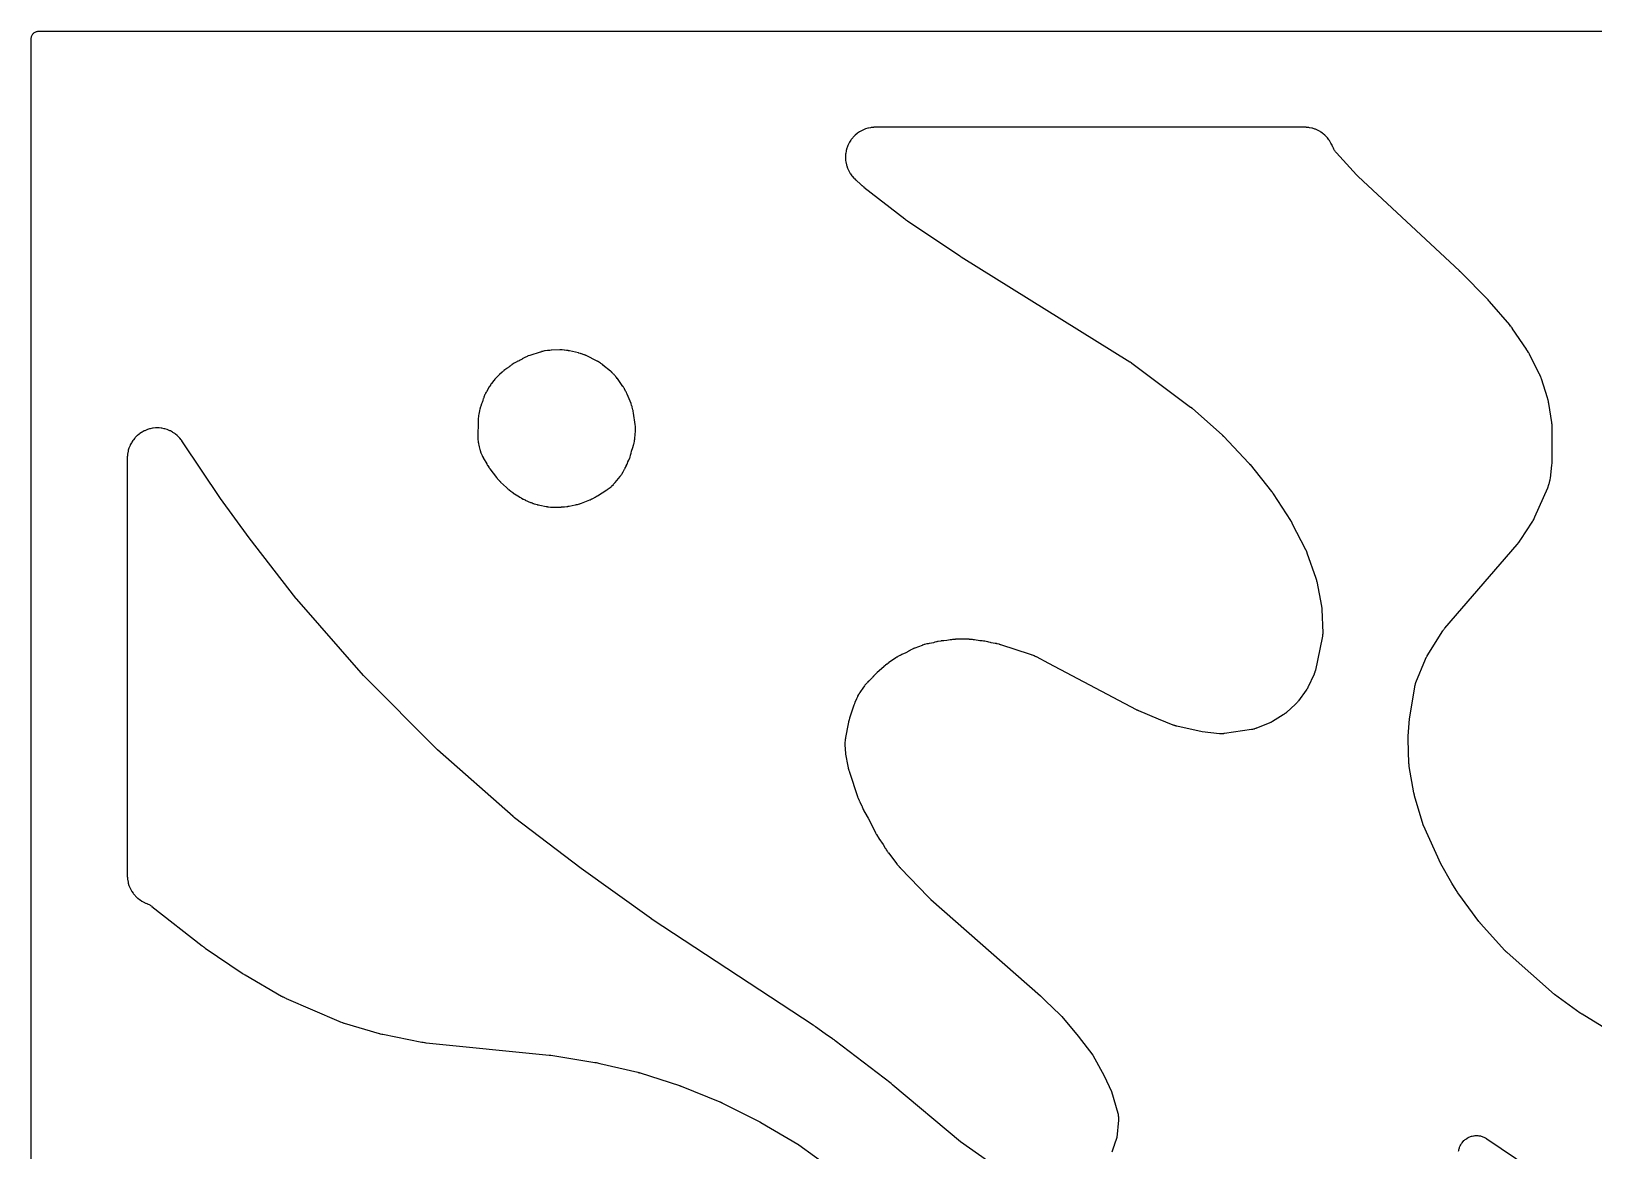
# Model space of a CAD drawing. Header units: millimetres. Extents: x 0 to 300, y 0 to 300.
# Drawn here: x -0.1 to 130.1, y 206.8 to 300.1 of the extents above; entities that cross this region are included whole.
import ezdxf

# ---------------------------------------------------------------- set-up
doc = ezdxf.new("R2010")
doc.units = ezdxf.units.MM
doc.layers.add('CUT', color=7, linetype='CONTINUOUS')

msp = doc.modelspace()

# ---------------------------------------------------------------- linework, layer by layer
at = {"layer": 'CUT'}
for points in [[(-0.0625, 1.4375), (-0.0625, 298.5625), (-0.0625, 299.4478), (-0.0589, 299.5212), (-0.0503, 299.5794), (-0.036, 299.6365), (-0.0162, 299.6918), (0.009, 299.745), (0.0392, 299.7954), (0.0743, 299.8427), (0.1137, 299.8863), (0.1573, 299.9257), (0.2046, 299.9608), (0.255, 299.991), (0.3082, 300.0162), (0.3635, 300.036), (0.4206, 300.0503), (0.4788, 300.0589), (0.5522, 300.0625), (1.4375, 300.0625), (2.5557, 300.0625), (153.037, 300.0625)], [(132.6359, 215.9907), (129.1611, 218.128), (129.1553, 218.1316), (129.1418, 218.14), (129.136, 218.1437), (129.1223, 218.1523), (129.1153, 218.1569), (129.0989, 218.1675), (129.092, 218.1721), (129.0839, 218.1774), (129.0769, 218.1821), (129.0607, 218.193), (129.0538, 218.1977), (129.0503, 218.2002), (129.0422, 218.2058), (129.0233, 218.2192), (129.0152, 218.2249), (126.865, 219.7789), (122.9144, 223.2645), (122.9047, 223.2732), (122.8821, 223.2937), (122.8725, 223.3026), (122.8608, 223.3135), (122.8513, 223.3225), (122.8294, 223.3437), (122.82, 223.3528), (122.8093, 223.3634), (122.8001, 223.3727), (122.7788, 223.3945), (122.7697, 223.4039), (122.7587, 223.4155), (122.7497, 223.425), (122.729, 223.4474), (122.7202, 223.4571), (120.7046, 225.7023), (120.6976, 225.7102), (120.6812, 225.7289), (120.6743, 225.7369), (120.6658, 225.7468), (120.6589, 225.7549), (120.643, 225.7739), (120.6363, 225.7821), (120.6285, 225.7916), (120.6219, 225.7999), (120.6064, 225.8193), (120.5998, 225.8277), (120.5919, 225.8379), (120.5854, 225.8463), (120.5704, 225.8661), (120.564, 225.8746), (118.8935, 228.1322), (118.7965, 228.2894), (118.746, 228.3712), (118.6805, 228.4773), (118.3235, 229.0557), (117.3964, 230.6569), (115.9379, 233.875), (115.9319, 233.8942), (115.9277, 233.908), (115.2097, 236.3343), (115.2062, 236.3465), (115.1981, 236.3753), (115.1947, 236.3876), (115.1907, 236.4027), (115.1875, 236.415), (115.1803, 236.444), (115.1773, 236.4564), (115.1739, 236.4707), (115.1711, 236.4831), (115.1647, 236.5123), (115.162, 236.5248), (115.1589, 236.5401), (115.1564, 236.5526), (115.1508, 236.5819), (115.1485, 236.5945), (114.7622, 238.7911), (114.7611, 238.7985), (114.7595, 238.8102), (114.756, 238.8377), (114.7545, 238.8495), (114.7529, 238.8639), (114.7516, 238.8757), (114.7487, 238.9033), (114.7476, 238.9151), (114.7464, 238.9287), (114.7454, 238.9406), (114.7433, 238.9682), (114.7425, 238.98), (114.7416, 238.9945), (114.7409, 239.0064), (114.7395, 239.034), (114.739, 239.0459), (114.6664, 241.0373), (114.666, 241.0496), (114.6654, 241.0783), (114.6652, 241.0906), (114.665, 241.1056), (114.665, 241.1179), (114.6651, 241.1466), (114.6653, 241.1589), (114.6655, 241.1731), (114.6658, 241.1854), (114.6667, 241.2141), (114.6672, 241.2264), (114.6679, 241.2414), (114.6686, 241.2537), (114.6703, 241.2823), (114.6711, 241.2946), (114.7773, 242.7489), (115.2144, 245.398), (115.2165, 245.4105), (115.2196, 245.4274), (115.23, 245.4772), (115.2497, 245.5597), (115.2591, 245.596), (115.2701, 245.6318), (115.2967, 245.7124), (115.3141, 245.7602), (115.3203, 245.7762), (115.3251, 245.788), (116.1205, 247.7248), (116.1242, 247.7335), (116.1299, 247.7471), (116.1397, 247.7695), (116.1533, 247.7992), (116.1657, 247.8255), (116.176, 247.8461), (116.1819, 247.8579), (116.1841, 247.8623), (116.1976, 247.8874), (116.2283, 247.9429), (116.2475, 247.9758), (116.2542, 247.9868), (116.2592, 247.9949), (117.5602, 250.0755), (117.5639, 250.0814), (117.5727, 250.0952), (117.5743, 250.0977), (117.5918, 250.1241), (117.6279, 250.1763), (117.6406, 250.194), (117.6589, 250.218), (117.709, 250.2807), (117.731, 250.3072), (123.7569, 257.2919), (123.77, 257.3077), (123.8538, 257.4118), (123.8664, 257.428), (123.967, 257.5622), (123.979, 257.5788), (124.0555, 257.6885), (124.067, 257.7055), (125.0003, 259.1465), (125.0067, 259.1567), (125.048, 259.2234), (125.0543, 259.2337), (125.0783, 259.2743), (125.0902, 259.2953), (125.1646, 259.4334), (125.1756, 259.4549), (125.1963, 259.4972), (125.2015, 259.5081), (125.2344, 259.5793), (125.2394, 259.5903), (126.2983, 262.0013), (126.304, 262.0147), (126.3401, 262.1027), (126.3455, 262.1163), (126.3659, 262.1696), (126.3756, 262.1972), (126.4339, 262.3754), (126.4494, 262.4318), (126.4901, 262.6148), (126.4957, 262.6435), (126.5054, 262.6998), (126.5077, 262.7142), (126.5215, 262.8083), (126.5235, 262.8228), (126.6542, 263.8961), (126.6562, 263.9144), (126.667, 264.0335), (126.6684, 264.0518), (126.6774, 264.2016), (126.6782, 264.22), (126.6817, 264.3395), (126.6819, 264.3579), (126.6782, 266.9608), (126.6781, 266.9716), (126.6766, 267.0473), (126.6763, 267.0586), (126.6744, 267.1082), (126.673, 267.1321), (126.6614, 267.2807), (126.6591, 267.3036), (126.6545, 267.3433), (126.6531, 267.354), (126.6431, 267.4282), (126.6413, 267.4402), (126.3932, 269.0302), (126.3914, 269.041), (126.3783, 269.116), (126.3762, 269.1272), (126.3666, 269.1763), (126.3616, 269.1999), (126.327, 269.346), (126.3213, 269.3684), (126.3105, 269.4072), (126.3075, 269.4177), (126.286, 269.4899), (126.2824, 269.5016), (125.7785, 271.0777), (125.7751, 271.0881), (125.7505, 271.1605), (125.7467, 271.1712), (125.7297, 271.2184), (125.721, 271.2409), (125.6642, 271.3803), (125.655, 271.4017), (125.6384, 271.4384), (125.6338, 271.4483), (125.6013, 271.5166), (125.5959, 271.5276), (124.7961, 273.1242), (124.7867, 273.1423), (124.7231, 273.259), (124.713, 273.2768), (124.6283, 273.4205), (124.6176, 273.438), (124.5463, 273.5501), (124.535, 273.5672), (123.3717, 275.2644), (123.3626, 275.2773), (123.3025, 275.3602), (123.2931, 275.3729), (123.215, 275.4749), (123.2052, 275.4873), (123.1408, 275.567), (123.1308, 275.5791), (121.463, 277.5355), (121.4562, 277.5434), (121.4084, 277.5976), (121.4009, 277.6059), (121.34, 277.6723), (121.3326, 277.6803), (121.2835, 277.7319), (121.2754, 277.7403), (119.0678, 279.9742), (119.0637, 279.9784), (119.0351, 280.0067), (119.0307, 280.011), (118.9947, 280.046), (118.9903, 280.0502), (118.9616, 280.0776), (118.9569, 280.082), (110.5053, 287.9607), (110.4987, 287.9669), (110.4835, 287.9814), (110.477, 287.9876), (110.4691, 287.9953), (110.4626, 288.0016), (110.4477, 288.0164), (110.4413, 288.0227), (110.434, 288.0301), (110.4277, 288.0366), (110.4131, 288.0517), (110.4068, 288.0581), (110.3992, 288.0661), (110.3931, 288.0727), (110.3787, 288.0881), (110.3726, 288.0947), (108.7, 289.9251), (108.6734, 289.9556), (108.6259, 290.0125), (108.5769, 290.0769), (108.5462, 290.1212), (108.5032, 290.1898), (108.4766, 290.2367), (108.4399, 290.3088), (108.4093, 290.3763), (108.3934, 290.4136), (108.3683, 290.4763), (108.3625, 290.4904), (108.3391, 290.5449), (108.3264, 290.5725), (108.2406, 290.7472), (108.2111, 290.8004), (108.1094, 290.9633), (108.0747, 291.0131), (107.9571, 291.165), (107.9175, 291.2111), (107.7851, 291.3502), (107.7411, 291.3921), (107.5953, 291.5171), (107.5473, 291.5543), (107.3896, 291.664), (107.338, 291.6961), (107.1701, 291.7893), (107.1156, 291.816), (106.9391, 291.8917), (106.8821, 291.9128), (106.6988, 291.9703), (106.64, 291.9855), (106.4519, 292.0241), (106.3918, 292.0333), (106.1981, 292.053), (106.1678, 292.0553), (106.1086, 292.0583), (106.0934, 292.0589), (105.9947, 292.0614), (105.9795, 292.0616), (70.3457, 292.0616), (70.3306, 292.0614), (70.2331, 292.059), (70.2181, 292.0584), (70.1595, 292.0555), (70.1296, 292.0532), (69.9381, 292.034), (69.8788, 292.025), (69.6928, 291.9873), (69.6346, 291.9724), (69.4533, 291.9163), (69.3969, 291.8957), (69.2222, 291.8217), (69.1681, 291.7955), (69.0016, 291.7045), (68.9504, 291.6731), (68.7939, 291.5658), (68.7461, 291.5294), (68.601, 291.4071), (68.5571, 291.3661), (68.425, 291.2299), (68.3854, 291.1847), (68.2676, 291.036), (68.2327, 290.9871), (68.1304, 290.8273), (68.1005, 290.7752), (68.0146, 290.6059), (67.9902, 290.5511), (67.9216, 290.3742), (67.9028, 290.3172), (67.8522, 290.1342), (67.8392, 290.0756), (67.8072, 289.8886), (67.8, 289.8289), (67.7869, 289.6396), (67.7857, 289.5796), (67.7916, 289.3899), (67.7964, 289.3301), (67.8212, 289.1419), (67.832, 289.0828), (67.8755, 288.8981), (67.8921, 288.8404), (67.9538, 288.6609), (67.9762, 288.6052), (68.0555, 288.4328), (68.0833, 288.3796), (68.1794, 288.216), (68.2124, 288.1658), (68.3244, 288.0126), (68.3623, 287.966), (68.4908, 287.8228), (68.5114, 287.8009), (68.5527, 287.7593), (68.5634, 287.7488), (68.6339, 287.6813), (68.6448, 287.671), (69.0922, 287.2633), (69.1003, 287.256), (69.1575, 287.2057), (69.1664, 287.198), (69.2389, 287.1368), (69.2478, 287.1294), (69.306, 287.0821), (69.3157, 287.0745), (72.7235, 284.4205), (72.7315, 284.4145), (72.787, 284.3727), (72.7957, 284.3663), (72.8659, 284.3154), (72.8744, 284.3093), (72.9306, 284.2701), (72.9399, 284.2638), (77.3043, 281.3361), (77.3084, 281.3334), (77.3367, 281.3147), (77.3411, 281.3119), (77.3766, 281.2889), (77.3809, 281.2862), (77.4091, 281.2683), (77.4137, 281.2654), (91.482, 272.5172), (91.4901, 272.5121), (91.509, 272.5001), (91.5171, 272.4949), (91.5269, 272.4885), (91.5349, 272.4832), (91.5535, 272.4708), (91.5615, 272.4654), (91.5706, 272.4592), (91.5785, 272.4537), (91.5969, 272.4409), (91.6047, 272.4354), (91.6143, 272.4286), (91.622, 272.4229), (91.6401, 272.4097), (91.6478, 272.404), (96.5475, 268.7437), (96.5553, 268.7378), (96.5735, 268.7239), (96.5813, 268.7179), (96.5907, 268.7105), (96.5984, 268.7044), (96.6163, 268.6901), (96.624, 268.6839), (96.6327, 268.6767), (96.6403, 268.6705), (96.6579, 268.6558), (96.6654, 268.6494), (96.6745, 268.6417), (96.6819, 268.6352), (96.6992, 268.6202), (96.7066, 268.6137), (99.1621, 266.4209), (99.1693, 266.4144), (99.1861, 266.399), (99.1933, 266.3924), (99.202, 266.3843), (99.2091, 266.3776), (99.2256, 266.3619), (99.2326, 266.3551), (99.2407, 266.3473), (99.2476, 266.3404), (99.2638, 266.3243), (99.2707, 266.3174), (99.279, 266.3089), (99.2858, 266.3019), (99.3016, 266.2855), (99.3083, 266.2784), (101.3779, 264.0795), (101.3828, 264.0743), (101.3942, 264.062), (101.399, 264.0567), (101.4106, 264.044), (101.4165, 264.0374), (101.4302, 264.0221), (101.4361, 264.0155), (101.4428, 264.0078), (101.4486, 264.0011), (101.4621, 263.9855), (101.4678, 263.9787), (101.4707, 263.9752), (101.4774, 263.9672), (101.4929, 263.9484), (101.4995, 263.9403), (103.2942, 261.7056), (103.3015, 261.6964), (103.3184, 261.6747), (103.3256, 261.6654), (103.3342, 261.6542), (103.3412, 261.6449), (103.3573, 261.623), (103.3642, 261.6136), (103.3721, 261.6027), (103.3789, 261.5932), (103.3945, 261.5708), (103.4012, 261.5612), (103.4092, 261.5494), (103.4157, 261.5397), (103.4308, 261.517), (103.4372, 261.5072), (104.8744, 259.2779), (104.8805, 259.2684), (104.8945, 259.2461), (104.9004, 259.2365), (104.9076, 259.2248), (104.9134, 259.2151), (104.9268, 259.1924), (104.9325, 259.1827), (104.939, 259.1715), (104.9446, 259.1616), (104.9574, 259.1387), (104.9628, 259.1288), (104.9694, 259.1167), (104.9747, 259.1067), (104.987, 259.0834), (104.9922, 259.0734), (106.1176, 256.8707), (106.1244, 256.8572), (106.1399, 256.8255), (106.1464, 256.8119), (106.1543, 256.7952), (106.1606, 256.7815), (106.175, 256.7493), (106.1811, 256.7354), (106.1879, 256.7195), (106.1938, 256.7056), (106.2071, 256.6729), (106.2127, 256.6589), (106.2194, 256.6417), (106.2248, 256.6276), (106.237, 256.5945), (106.2422, 256.5803), (106.981, 254.4783), (106.9832, 254.4718), (106.9884, 254.4567), (106.9894, 254.4539), (106.9988, 254.4243), (107.0168, 254.3647), (107.0226, 254.3442), (107.0298, 254.3154), (107.0474, 254.2388), (107.0543, 254.2058), (107.4471, 252.1412), (107.4483, 252.1344), (107.4513, 252.1184), (107.4518, 252.1155), (107.4567, 252.0848), (107.4656, 252.0229), (107.4683, 252.0016), (107.4711, 251.9719), (107.477, 251.8931), (107.4789, 251.8592), (107.5503, 249.9328), (107.5507, 249.9189), (107.5511, 249.9003), (107.5506, 249.8451), (107.5469, 249.7536), (107.5444, 249.7132), (107.54, 249.6728), (107.528, 249.5818), (107.5191, 249.5275), (107.5155, 249.5093), (107.5128, 249.4958), (106.949, 246.8226), (106.9462, 246.81), (106.9423, 246.7929), (106.9295, 246.7428), (106.9056, 246.6598), (106.8943, 246.6234), (106.8814, 246.5874), (106.8505, 246.5068), (106.8306, 246.459), (106.8234, 246.4431), (106.818, 246.4314), (106.3501, 245.4324), (106.3454, 245.4226), (106.3381, 245.4075), (106.3257, 245.3827), (106.3084, 245.3497), (106.2926, 245.3207), (106.2797, 245.2979), (106.2721, 245.285), (106.2693, 245.2802), (106.2523, 245.2526), (106.2133, 245.1918), (106.189, 245.1559), (106.1806, 245.144), (106.1742, 245.1352), (105.5289, 244.2511), (105.5222, 244.242), (105.5132, 244.2299), (105.4854, 244.1947), (105.4377, 244.1372), (105.4161, 244.1122), (105.3936, 244.0879), (105.3416, 244.0341), (105.3097, 244.0026), (105.2987, 243.9923), (105.2905, 243.9847), (104.5332, 243.2919), (104.5255, 243.2849), (104.5134, 243.2741), (104.4932, 243.2565), (104.4657, 243.2334), (104.4409, 243.2133), (104.421, 243.1977), (104.4095, 243.1888), (104.4052, 243.1856), (104.3799, 243.1671), (104.3229, 243.127), (104.2882, 243.1037), (104.2763, 243.0962), (104.2674, 243.0906), (103.3638, 242.5301), (103.3554, 242.5249), (103.3423, 242.5169), (103.3204, 242.5041), (103.2908, 242.4873), (103.2642, 242.4729), (103.243, 242.4617), (103.2308, 242.4555), (103.2263, 242.4532), (103.1995, 242.4402), (103.1396, 242.4124), (103.1033, 242.3966), (103.091, 242.3915), (103.0818, 242.3878), (102.0281, 241.9678), (102.0159, 241.9631), (101.9995, 241.9568), (101.9502, 241.9396), (101.8673, 241.9133), (101.8304, 241.9025), (101.7931, 241.8933), (101.7082, 241.8744), (101.6569, 241.8645), (101.6396, 241.8616), (101.6267, 241.8596), (99.362, 241.5236), (99.3525, 241.5222), (99.3377, 241.5202), (99.3132, 241.5172), (99.2802, 241.5136), (99.2509, 241.5108), (99.2468, 241.5105), (99.1951, 241.5081), (99.1247, 241.5067), (99.0578, 241.5079), (99.0105, 241.5106), (98.9714, 241.5136), (98.9587, 241.5148), (98.9491, 241.5158), (97.5013, 241.6753), (95.3931, 242.1405), (95.3839, 242.1426), (95.3695, 242.1459), (95.346, 242.1517), (95.3144, 242.1599), (95.2866, 242.1676), (95.2645, 242.1741), (95.252, 242.1779), (95.2473, 242.1794), (95.2203, 242.1883), (95.1606, 242.2089), (95.125, 242.2221), (95.1131, 242.2268), (95.1043, 242.2303), (93.8785, 242.7279), (92.2322, 243.4102), (92.2225, 243.4143), (92.2, 243.4239), (92.1904, 243.4281), (92.1787, 243.4333), (92.1691, 243.4376), (92.1468, 243.4477), (92.1373, 243.4521), (92.1263, 243.4573), (92.1169, 243.4618), (92.0948, 243.4725), (92.0854, 243.4771), (92.074, 243.4828), (92.0646, 243.4876), (92.0428, 243.4988), (92.0335, 243.5036), (84.7191, 247.3692), (83.6906, 247.9147), (83.679, 247.9207), (83.6034, 247.9587), (83.5917, 247.9644), (83.5458, 247.9863), (83.5221, 247.9969), (83.3664, 248.0629), (83.3422, 248.0726), (83.2946, 248.0903), (83.2823, 248.0948), (83.2025, 248.1226), (83.1901, 248.1268), (80.7213, 248.9288), (80.7112, 248.932), (80.6404, 248.9536), (80.6298, 248.9568), (80.5832, 248.9701), (80.5606, 248.9761), (80.419, 249.0106), (80.3971, 249.0155), (80.3589, 249.0233), (80.3485, 249.0253), (80.2766, 249.0387), (80.2649, 249.0408), (79.9362, 249.0952), (79.8654, 249.1164), (79.8489, 249.1211), (79.7412, 249.1499), (79.7246, 249.1541), (79.6595, 249.1696), (79.6259, 249.1765), (79.4065, 249.2156), (79.3725, 249.2206), (79.3061, 249.2285), (79.289, 249.2303), (79.178, 249.2404), (79.1609, 249.2417), (78.9881, 249.2523), (78.534, 249.3276), (78.5332, 249.3277), (78.4515, 249.3412), (78.4393, 249.3431), (78.3606, 249.3545), (78.3484, 249.3561), (78.3009, 249.362), (78.2766, 249.3645), (78.118, 249.3776), (78.0935, 249.3792), (78.0457, 249.3811), (78.0335, 249.3815), (77.9539, 249.3832), (77.9416, 249.3834), (77.1194, 249.384), (77.107, 249.3839), (77.0263, 249.3823), (77.0139, 249.3819), (76.9654, 249.38), (76.9407, 249.3785), (76.7799, 249.3653), (76.7552, 249.3627), (76.7071, 249.3567), (76.6948, 249.3551), (76.6149, 249.3435), (76.6027, 249.3416), (76.5257, 249.3288), (76.5193, 249.3279), (76.5025, 249.3254), (76.221, 249.2785), (75.9902, 249.2663), (75.9721, 249.2651), (75.8542, 249.2552), (75.8361, 249.2534), (75.7656, 249.2454), (75.7296, 249.2401), (75.4968, 249.1991), (75.4612, 249.1917), (75.3922, 249.1752), (75.3745, 249.1707), (75.2604, 249.1397), (75.2429, 249.1347), (75.1063, 249.093), (74.7729, 249.0376), (74.7583, 249.0349), (74.6635, 249.0168), (74.649, 249.0138), (74.5924, 249.0014), (74.5635, 248.9944), (74.3773, 248.9441), (74.3489, 248.9357), (74.2937, 248.9178), (74.2797, 248.913), (74.1887, 248.881), (74.1747, 248.8759), (73.5506, 248.639), (73.5385, 248.6342), (73.4601, 248.6025), (73.4481, 248.5975), (73.4014, 248.5774), (73.3777, 248.5666), (73.2255, 248.4932), (73.2023, 248.4813), (73.1575, 248.4573), (73.1461, 248.451), (73.0725, 248.4094), (73.0613, 248.4029), (72.805, 248.2505), (72.4837, 248.1083), (72.4712, 248.1026), (72.3903, 248.0646), (72.3779, 248.0586), (72.3298, 248.0346), (72.3054, 248.0218), (72.1493, 247.9348), (72.1256, 247.9208), (72.0799, 247.8926), (72.0683, 247.8852), (71.9933, 247.8364), (71.9819, 247.8288), (71.3693, 247.4096), (71.3594, 247.4027), (71.2956, 247.3571), (71.2859, 247.35), (71.248, 247.3218), (71.229, 247.307), (71.1206, 247.2193), (71.1058, 247.208), (71.0629, 247.1734), (71.052, 247.1645), (70.9819, 247.1054), (70.9713, 247.0961), (70.4218, 246.61), (70.4121, 246.6012), (70.3495, 246.5433), (70.34, 246.5342), (70.3031, 246.4986), (70.2846, 246.48), (70.1673, 246.3563), (70.1496, 246.3368), (70.116, 246.2981), (70.1075, 246.2881), (70.053, 246.2225), (70.0448, 246.2123), (70.0187, 246.1796), (69.7229, 245.8977), (69.7116, 245.8867), (69.639, 245.8138), (69.628, 245.8025), (69.5856, 245.7576), (69.5645, 245.734), (69.4315, 245.5774), (69.4116, 245.5528), (69.3742, 245.5037), (69.3648, 245.491), (69.3046, 245.4076), (69.2955, 245.3946), (68.9846, 244.9388), (68.9773, 244.9278), (68.9305, 244.8559), (68.9234, 244.8448), (68.8963, 244.801), (68.8829, 244.7782), (68.8002, 244.6307), (68.7765, 244.5836), (68.7071, 244.4293), (68.6968, 244.405), (68.6777, 244.3571), (68.673, 244.3448), (68.6549, 244.2963), (68.573, 244.1202), (68.5591, 244.0878), (68.5337, 244.0237), (68.5275, 244.0072), (68.4885, 243.8993), (68.4827, 243.8826), (68.133, 242.8185), (68.1272, 242.7999), (68.0916, 242.6784), (68.0864, 242.6596), (68.0673, 242.5857), (68.0422, 242.4914), (68.0368, 242.4699), (68.0283, 242.4325), (68.0261, 242.4223), (68.0113, 242.3517), (68.009, 242.3403), (67.7947, 241.2085), (67.7918, 241.1921), (67.7748, 241.0859), (67.7723, 241.0696), (67.7639, 241.0055), (67.7604, 240.9726), (67.7439, 240.7582), (67.7423, 240.7251), (67.7409, 240.6605), (67.7408, 240.6439), (67.7415, 240.5363), (67.7418, 240.5198), (67.75, 240.2777), (67.7504, 240.2673), (67.7541, 240.1947), (67.7548, 240.1839), (67.7581, 240.1363), (67.7601, 240.1134), (67.7754, 239.9709), (67.7782, 239.949), (67.7837, 239.911), (67.7853, 239.9007), (67.7969, 239.8297), (67.7989, 239.8182), (67.9819, 238.8188), (67.9861, 238.798), (68.0155, 238.6643), (68.0203, 238.6438), (68.0631, 238.4773), (68.0687, 238.457), (68.1074, 238.3256), (68.1138, 238.3054), (68.7914, 236.2726), (68.7948, 236.2626), (68.8193, 236.1933), (68.823, 236.183), (68.8399, 236.1378), (68.8484, 236.1163), (68.8564, 236.0972), (68.8576, 236.0941), (68.9136, 235.9603), (68.9226, 235.9398), (68.939, 235.9045), (68.9435, 235.895), (68.9752, 235.8295), (68.9805, 235.8189), (69.1372, 235.5108), (69.1627, 235.4405), (69.1673, 235.4282), (69.1981, 235.3488), (69.2029, 235.3367), (69.2225, 235.2893), (69.233, 235.2653), (69.3047, 235.111), (69.3163, 235.0874), (69.3399, 235.042), (69.346, 235.0304), (69.3869, 234.9557), (69.3933, 234.9443), (69.6717, 234.4607), (70.2764, 233.2726), (70.2865, 233.2536), (70.3545, 233.1311), (70.3652, 233.1125), (70.4559, 232.9621), (70.4673, 232.944), (70.4692, 232.9409), (70.4808, 232.9225), (70.5582, 232.8042), (70.5705, 232.7862), (70.9201, 232.2922), (71.0991, 231.9811), (71.109, 231.9646), (71.1749, 231.8582), (71.1853, 231.8419), (71.2722, 231.7112), (71.2832, 231.6953), (71.3557, 231.5933), (71.3672, 231.5778), (72.0635, 230.6632), (72.0741, 230.6497), (72.144, 230.5632), (72.1549, 230.55), (72.2457, 230.444), (72.257, 230.4311), (72.3317, 230.3487), (72.3434, 230.3362), (73.1675, 229.4776), (74.6379, 227.9444), (74.6477, 227.9344), (74.7045, 227.8779), (74.726, 227.8565), (74.7351, 227.8476), (74.81, 227.7759), (74.8192, 227.7672), (74.8801, 227.7113), (74.8896, 227.7029), (84.035, 219.6623), (84.4006, 219.3079), (84.602, 219.1126), (84.9119, 218.8123), (85.8219, 217.9301), (87.1866, 216.3047), (88.3842, 214.7096), (89.3444, 212.9908), (89.9531, 211.698), (90.4736, 209.8947), (90.4795, 209.8722), (90.4973, 209.7972), (90.5128, 209.7145), (90.5206, 209.659), (90.5284, 209.5753), (90.5309, 209.5193), (90.5308, 209.4352), (90.5271, 209.3582), (90.5241, 209.3162), (90.3866, 207.8691), (90.1657, 207.2146), (90.1606, 207.1994), (90.1074, 207.042), (89.9663, 206.6238)], [(79.632, 205.9107), (77.3724, 207.5015), (71.7358, 212.2334), (71.7334, 212.2354), (71.7226, 212.2444), (71.7177, 212.2485), (71.6835, 212.2766), (71.6782, 212.2809), (71.6352, 212.3155), (71.6299, 212.3197), (71.5956, 212.3466), (71.5899, 212.351), (66.9272, 215.9213), (66.9195, 215.9271), (66.8655, 215.9671), (66.8571, 215.9731), (66.7889, 216.0218), (66.7806, 216.0277), (66.7261, 216.0652), (66.7171, 216.0713), (66.0936, 216.4843), (65.2972, 217.0833), (65.2899, 217.0887), (65.2392, 217.1257), (65.2313, 217.1314), (65.1672, 217.1765), (65.1594, 217.1819), (65.1083, 217.2167), (65.0998, 217.2224), (51.6885, 226.0267), (51.6763, 226.0348), (51.6657, 226.0419), (51.6585, 226.0467), (51.6419, 226.0581), (51.6343, 226.0634), (51.6288, 226.0672), (51.6251, 226.0698), (51.6156, 226.0765), (51.6116, 226.0794), (45.7587, 230.2773), (40.2127, 234.5108), (40.2075, 234.5147), (40.1955, 234.5241), (40.1903, 234.5281), (40.1781, 234.5377), (40.1718, 234.5427), (40.1572, 234.5544), (40.151, 234.5594), (40.1438, 234.5653), (40.1376, 234.5704), (40.1232, 234.5824), (40.117, 234.5876), (40.1139, 234.5902), (40.1067, 234.5963), (40.0899, 234.6109), (40.0827, 234.6171), (33.7893, 240.174), (33.7849, 240.1779), (33.7747, 240.187), (33.7703, 240.191), (33.7599, 240.2004), (33.7546, 240.2053), (33.7422, 240.2167), (33.7369, 240.2216), (33.7308, 240.2273), (33.7255, 240.2323), (33.7133, 240.244), (33.708, 240.249), (33.7054, 240.2515), (33.6993, 240.2575), (33.685, 240.2716), (33.6789, 240.2776), (27.7267, 246.2569), (27.7226, 246.261), (27.713, 246.2708), (27.7089, 246.275), (27.6992, 246.285), (27.6942, 246.2902), (27.6826, 246.3023), (27.6777, 246.3075), (27.672, 246.3136), (27.6671, 246.3189), (27.6557, 246.3312), (27.6508, 246.3365), (27.6483, 246.3392), (27.6426, 246.3455), (27.6294, 246.3604), (27.6237, 246.3668), (22.0665, 252.7138), (22.0629, 252.7178), (22.0545, 252.7276), (22.0509, 252.7317), (22.0424, 252.7418), (22.038, 252.7469), (22.0278, 252.759), (22.0235, 252.7642), (22.0185, 252.7703), (22.0141, 252.7755), (22.0041, 252.7878), (22.0004, 252.7924), (21.9924, 252.8024), (21.9811, 252.8168), (21.9761, 252.8231), (18.0976, 257.8326), (15.7048, 261.1224), (12.5504, 265.8394), (12.5421, 265.8515), (12.487, 265.9297), (12.4784, 265.9416), (12.4441, 265.9878), (12.426, 266.011), (12.3062, 266.1568), (12.2667, 266.2004), (12.135, 266.332), (12.0914, 266.3715), (11.9475, 266.4896), (11.9002, 266.5246), (11.7454, 266.628), (11.6949, 266.6582), (11.5307, 266.7459), (11.4775, 266.7711), (11.3055, 266.8423), (11.2501, 266.8621), (11.072, 266.9161), (11.0148, 266.9304), (10.8323, 266.9666), (10.7741, 266.9752), (10.5888, 266.9934), (10.53, 266.9963), (10.3439, 266.9963), (10.2851, 266.9934), (10.0999, 266.9751), (10.0416, 266.9664), (9.8591, 266.9301), (9.802, 266.9158), (9.6239, 266.8617), (9.5685, 266.8419), (9.3965, 266.7706), (9.3433, 266.7454), (9.1792, 266.6577), (9.1287, 266.6274), (8.9739, 266.524), (8.9267, 266.4889), (8.7828, 266.3708), (8.7392, 266.3313), (8.6076, 266.1996), (8.568, 266.156), (8.45, 266.0121), (8.4149, 265.9648), (8.3115, 265.8101), (8.2813, 265.7596), (8.1935, 265.5954), (8.1684, 265.5422), (8.0971, 265.3702), (8.0773, 265.3148), (8.0233, 265.1367), (8.009, 265.0796), (7.9727, 264.897), (7.9641, 264.8388), (7.9456, 264.651), (7.9434, 264.6217), (7.9406, 264.5642), (7.94, 264.5495), (7.9377, 264.4539), (7.9375, 264.4391), (7.9375, 264.4385), (7.9375, 264.314), (7.9375, 232.6481), (7.9375, 229.8238), (7.9375, 229.8237), (7.9375, 229.7613), (7.9377, 229.7463), (7.9401, 229.6491), (7.9407, 229.6341), (7.9436, 229.5758), (7.9458, 229.546), (7.9649, 229.3552), (7.9738, 229.296), (8.0113, 229.1107), (8.0261, 229.0527), (8.0818, 228.872), (8.1023, 228.8158), (8.1758, 228.6415), (8.2017, 228.5876), (8.2922, 228.4215), (8.3234, 228.3705), (8.4299, 228.2142), (8.466, 228.1665), (8.5876, 228.0217), (8.6283, 227.9778), (8.7637, 227.8458), (8.8086, 227.8062), (8.9564, 227.6883), (9.005, 227.6534), (9.1639, 227.5508), (9.2157, 227.5209), (9.3863, 227.4335), (9.4133, 227.4205), (9.4665, 227.3965), (9.4802, 227.3905), (9.5699, 227.3527), (9.5837, 227.3471), (9.5879, 227.3454), (9.6249, 227.33), (9.6921, 227.3001), (9.7638, 227.2643), (9.8105, 227.2384), (9.8787, 227.1963), (9.935, 227.1581), (9.9763, 227.1283), (9.9811, 227.1246), (9.9899, 227.1178), (14.1879, 223.8223), (14.1957, 223.8163), (14.2503, 223.7748), (14.2588, 223.7685), (14.3277, 223.7181), (14.3361, 223.7121), (14.3913, 223.6731), (14.4004, 223.6669), (14.4055, 223.6634), (14.4127, 223.6583), (14.423, 223.6512), (17.5153, 221.5549), (17.5237, 221.5494), (17.5822, 221.5111), (17.5913, 221.5053), (17.6651, 221.4589), (17.6694, 221.4562), (17.6725, 221.4543), (17.6816, 221.4487), (17.7406, 221.413), (17.7504, 221.4073), (20.7919, 219.6479), (20.8069, 219.6395), (20.9052, 219.5863), (20.9205, 219.5783), (21.0458, 219.5152), (21.0612, 219.5076), (21.1625, 219.4602), (21.1782, 219.4531), (21.1783, 219.453), (25.5579, 217.551), (25.5753, 217.5438), (25.6892, 217.4985), (25.7069, 217.4918), (25.8515, 217.4395), (25.8694, 217.4334), (25.9859, 217.3954), (26.004, 217.3898), (28.9309, 216.5357), (28.9434, 216.5322), (29.0247, 216.5103), (29.0373, 216.5071), (29.14, 216.4819), (29.1526, 216.4789), (29.2348, 216.4606), (29.2475, 216.4579), (32.4761, 215.8117), (32.4765, 215.8117), (32.4909, 215.809), (32.5848, 215.7925), (32.5993, 215.7902), (32.7177, 215.7725), (32.7323, 215.7705), (32.8269, 215.7587), (32.8415, 215.757), (43.095, 214.7314), (43.1005, 214.7308), (43.1134, 214.7294), (43.1189, 214.7288), (43.1321, 214.7273), (43.1389, 214.7265), (43.1547, 214.7246), (43.1615, 214.7238), (43.1693, 214.7228), (43.1761, 214.7219), (43.1919, 214.7198), (43.1978, 214.7189), (43.2106, 214.7171), (43.2288, 214.7143), (43.2368, 214.713), (46.8937, 214.1215), (46.8999, 214.1205), (46.9144, 214.118), (46.9206, 214.117), (46.9352, 214.1144), (46.9428, 214.113), (46.9604, 214.1097), (46.968, 214.1083), (46.9767, 214.1066), (46.9843, 214.1051), (46.9856, 214.1049), (46.9865, 214.1047), (46.995, 214.1028), (47.0148, 214.0985), (47.0232, 214.0966), (47.3174, 214.0288), (50.4814, 213.292), (50.4903, 213.2899), (50.5111, 213.2848), (50.52, 213.2826), (50.5307, 213.2799), (50.5395, 213.2776), (50.5601, 213.2721), (50.5689, 213.2698), (50.579, 213.267), (50.5878, 213.2645), (50.6083, 213.2586), (50.617, 213.256), (50.6277, 213.2529), (50.6364, 213.2502), (50.6568, 213.2439), (50.6655, 213.2412), (53.9665, 212.1839), (53.9727, 212.1819), (53.987, 212.1772), (53.9932, 212.1751), (54.0079, 212.1702), (54.0155, 212.1676), (54.0325, 212.1617), (54.0497, 212.1554), (54.0574, 212.1525), (54.0613, 212.151), (54.0703, 212.1475), (54.0914, 212.1393), (54.1004, 212.1357), (57.3069, 210.8385), (57.3155, 210.8349), (57.3356, 210.8266), (57.3442, 210.8229), (57.3545, 210.8185), (57.363, 210.8148), (57.3827, 210.8061), (57.3912, 210.8023), (57.4009, 210.7979), (57.4093, 210.7941), (57.4289, 210.7849), (57.4373, 210.781), (57.4475, 210.7761), (57.4559, 210.772), (57.4753, 210.7625), (57.4836, 210.7584), (60.6065, 209.1841), (60.6117, 209.1815), (60.6238, 209.1753), (60.6289, 209.1726), (60.6413, 209.1662), (60.6476, 209.1629), (60.6623, 209.1551), (60.6686, 209.1517), (60.6759, 209.1478), (60.6822, 209.1443), (60.6968, 209.1363), (60.7031, 209.1328), (60.7063, 209.131), (60.7136, 209.1268), (60.7308, 209.117), (60.7381, 209.1127), (63.8256, 207.3019), (63.8315, 207.2983), (63.8454, 207.29), (63.8514, 207.2864), (63.8616, 207.2802), (63.8631, 207.2792), (63.8831, 207.2651), (63.8916, 207.259), (67.8259, 204.4228)], [(118.8793, 206.716), (118.8875, 206.7712), (118.9037, 206.8534), (118.917, 206.9076), (118.9408, 206.988), (118.9591, 207.0407), (118.9902, 207.1185), (119.0133, 207.1693), (119.0515, 207.2439), (119.0785, 207.291), (119.1252, 207.3641), (119.1609, 207.4144), (119.2166, 207.4851), (119.2559, 207.5302), (119.3183, 207.595), (119.3619, 207.636), (119.4304, 207.6942), (119.478, 207.7306), (119.552, 207.7817), (119.6029, 207.8132), (119.6816, 207.8566), (119.7354, 207.8829), (119.8181, 207.9182), (119.8742, 207.939), (119.96, 207.9659), (120.018, 207.9809), (120.106, 207.9992), (120.1652, 208.0084), (120.2546, 208.0177), (120.3144, 208.021), (120.4043, 208.0213), (120.4641, 208.0186), (120.5536, 208.01), (120.6129, 208.0013), (120.7011, 207.9838), (120.7591, 207.9692), (120.8452, 207.943), (120.9015, 207.9227), (120.9845, 207.8881), (121.0385, 207.8623), (121.1176, 207.8195), (121.188, 207.7768), (121.2259, 207.7525), (124.8162, 205.319)]]:
    msp.add_lwpolyline(points, dxfattribs=at)
msp.add_lwpolyline([(37.5448, 264.6115), (37.5902, 264.527), (37.5974, 264.5141), (37.8888, 264.003), (37.8987, 263.9863), (37.9645, 263.8791), (37.9749, 263.8628), (38.0617, 263.731), (38.0726, 263.715), (38.1452, 263.6123), (38.1566, 263.5966), (38.6976, 262.881), (38.7052, 262.8711), (38.7555, 262.8074), (38.7633, 262.7977), (38.7944, 262.76), (38.8106, 262.7411), (38.9189, 262.6202), (38.9359, 262.602), (38.97, 262.567), (38.9788, 262.5582), (39.0366, 262.5012), (39.0456, 262.4925), (39.5317, 262.0333), (39.5416, 262.0241), (39.5668, 262.0013), (39.6049, 261.9652), (39.6057, 261.9644), (39.607, 261.9632), (39.6173, 261.9536), (39.6852, 261.8921), (39.6958, 261.8828), (39.7375, 261.8468), (39.7593, 261.8288), (39.9034, 261.7157), (39.926, 261.6989), (39.9708, 261.6669), (39.9824, 261.6589), (40.0583, 261.6075), (40.0701, 261.5998), (40.6175, 261.2479), (40.6279, 261.2413), (40.6959, 261.1995), (40.7065, 261.1932), (40.7479, 261.1689), (40.7499, 261.1678), (40.773, 261.1543), (40.7947, 261.1422), (40.9374, 261.0666), (40.9596, 261.0554), (41.0034, 261.0344), (41.0146, 261.0292), (41.0882, 260.9959), (41.0996, 260.9908), (41.551, 260.7975), (41.5656, 260.7915), (41.6032, 260.7766), (41.6579, 260.753), (41.6734, 260.7465), (41.7743, 260.7063), (41.7899, 260.7003), (41.8512, 260.6778), (41.8829, 260.6671), (42.0907, 260.6038), (42.123, 260.5949), (42.1863, 260.5794), (42.2026, 260.5756), (42.3089, 260.5527), (42.3253, 260.5494), (42.834, 260.4545), (42.8476, 260.4521), (42.9365, 260.4376), (42.9502, 260.4355), (43.0038, 260.4281), (43.0313, 260.4249), (43.2105, 260.4083), (43.2382, 260.4064), (43.2922, 260.4039), (43.3061, 260.4034), (43.3961, 260.4014), (43.4099, 260.4012), (43.9172, 260.4013), (43.9316, 260.4015), (44.0252, 260.4038), (44.0396, 260.4043), (44.0958, 260.407), (44.1246, 260.4091), (44.3084, 260.4268), (44.3375, 260.4311), (44.3737, 260.433), (44.5565, 260.4516), (44.5849, 260.4552), (44.6403, 260.4635), (44.6545, 260.4658), (44.7462, 260.4819), (44.7603, 260.4845), (45.2694, 260.5862), (45.2823, 260.5889), (45.3657, 260.6075), (45.3785, 260.6105), (45.4284, 260.6227), (45.4538, 260.6296), (45.6177, 260.6775), (45.6428, 260.6855), (45.6914, 260.7021), (45.7038, 260.7064), (45.7841, 260.7358), (45.7964, 260.7404), (46.4878, 261.0105), (46.5014, 261.016), (46.5894, 261.0529), (46.6029, 261.0588), (46.6552, 261.0822), (46.6817, 261.0949), (46.8517, 261.1813), (46.8776, 261.1952), (46.9274, 261.2237), (46.94, 261.2311), (47.0217, 261.2805), (47.0341, 261.2882), (47.0968, 261.3282), (47.1106, 261.3366), (47.1224, 261.3439), (47.8983, 261.8377), (47.9118, 261.8466), (47.9989, 261.9053), (48.0121, 261.9145), (48.0634, 261.9512), (48.0892, 261.9707), (48.2509, 262.1), (48.2991, 262.143), (48.4459, 262.2889), (48.4682, 262.3123), (48.5105, 262.359), (48.5211, 262.3712), (48.5894, 262.4509), (48.5997, 262.4634), (49.0058, 262.9646), (49.0159, 262.9774), (49.0802, 263.0613), (49.0899, 263.0743), (49.1271, 263.1257), (49.1454, 263.1526), (49.2583, 263.3278), (49.2905, 263.3842), (49.3838, 263.5706), (49.3976, 263.6001), (49.4229, 263.6583), (49.4291, 263.6733), (49.4295, 263.6742), (49.4981, 263.7906), (49.5227, 263.837), (49.5941, 263.9868), (49.6146, 264.0351), (49.6625, 264.1635), (49.7344, 264.3121), (49.755, 264.3598), (49.8136, 264.5136), (49.83, 264.563), (49.8756, 264.7235), (49.8822, 264.7487), (49.894, 264.7981), (49.8969, 264.8108), (49.9147, 264.8935), (49.9173, 264.9063), (49.9464, 265.0573), (50.0573, 265.356), (50.0615, 265.3677), (50.0881, 265.4441), (50.0921, 265.4559), (50.1071, 265.5022), (50.1143, 265.526), (50.1573, 265.6797), (50.1687, 265.7281), (50.1987, 265.8848), (50.2029, 265.9093), (50.2101, 265.9575), (50.2118, 265.9698), (50.2221, 266.05), (50.2235, 266.0624), (50.2717, 266.5124), (50.2734, 266.5306), (50.2824, 266.649), (50.2835, 266.6673), (50.2868, 266.7384), (50.2874, 266.775), (50.2838, 267.0122), (50.2821, 267.0487), (50.2767, 267.1197), (50.275, 267.1379), (50.2624, 267.256), (50.2602, 267.2741), (50.1276, 268.236), (50.1248, 268.2542), (50.1049, 268.372), (50.1015, 268.3901), (50.0874, 268.4603), (50.0791, 268.4962), (50.0178, 268.7269), (50.0073, 268.7621), (50.0016, 268.7792), (50.0007, 268.7824), (49.9902, 268.817), (49.9677, 268.8839), (49.9617, 268.901), (49.9208, 269.0112), (49.9143, 269.0281), (49.6007, 269.8015), (49.5937, 269.8182), (49.5901, 269.8262), (49.59, 269.8265), (49.5439, 269.9314), (49.5366, 269.9475), (49.5071, 270.0096), (49.4911, 270.041), (49.3809, 270.2418), (49.363, 270.2722), (49.3578, 270.2805), (49.3258, 270.3316), (49.3161, 270.3465), (49.2521, 270.4424), (49.242, 270.457), (48.775, 271.1132), (48.7674, 271.1235), (48.7179, 271.19), (48.7102, 271.2002), (48.6796, 271.2396), (48.6774, 271.2422), (48.6617, 271.2624), (48.6453, 271.2824), (48.5379, 271.4085), (48.5027, 271.4464), (48.4642, 271.4843), (48.458, 271.491), (48.4035, 271.5443), (48.3848, 271.5628), (48.3797, 271.5676), (48.341, 271.6054), (48.3224, 271.6229), (48.2853, 271.6562), (48.2757, 271.6646), (48.2128, 271.7188), (48.203, 271.727), (47.5761, 272.2437), (47.5629, 272.2543), (47.476, 272.3219), (47.4625, 272.3321), (47.4092, 272.3712), (47.3813, 272.3905), (47.1968, 272.5104), (47.184, 272.5182), (47.1668, 272.5288), (47.1091, 272.562), (47.0942, 272.5703), (46.9965, 272.6228), (46.9814, 272.6307), (46.2967, 272.9744), (46.2804, 272.9822), (46.1737, 273.0318), (46.1572, 273.0392), (46.1356, 273.0484), (46.1326, 273.0498), (46.1161, 273.0572), (46.0512, 273.0848), (46.0176, 273.098), (45.7963, 273.177), (45.7619, 273.1881), (45.6942, 273.2077), (45.6768, 273.2125), (45.563, 273.2419), (45.5454, 273.2461), (44.7814, 273.4188), (44.7691, 273.4214), (44.689, 273.4378), (44.6766, 273.4402), (44.6283, 273.449), (44.6034, 273.453), (44.5685, 273.4578), (44.567, 273.4581), (44.5421, 273.462), (44.3823, 273.4837), (44.3323, 273.4884), (44.1713, 273.4967), (44.1461, 273.4974), (44.097, 273.4979), (44.0844, 273.4979), (44.0027, 273.4969), (43.9901, 273.4966), (43.2769, 273.4734), (43.2598, 273.4726), (43.1489, 273.4658), (43.1388, 273.465), (43.1348, 273.4649), (43.0439, 273.4595), (43.0299, 273.4585), (42.9754, 273.454), (42.9475, 273.451), (42.7694, 273.4279), (42.7142, 273.4181), (42.539, 273.3785), (42.5119, 273.3717), (42.4591, 273.3572), (42.4456, 273.3533), (42.3585, 273.327), (42.3451, 273.3228), (41.4946, 273.0449), (41.4781, 273.0392), (41.3718, 273.001), (41.3555, 272.9949), (41.2924, 272.9702), (41.2604, 272.9565), (41.0553, 272.8621), (41.0242, 272.8466), (40.9644, 272.8147), (40.9492, 272.8063), (40.851, 272.7503), (40.8361, 272.7415), (40.6311, 272.6165), (40.6081, 272.6074), (40.5938, 272.6015), (40.5013, 272.5621), (40.4872, 272.5559), (40.4323, 272.5308), (40.4045, 272.5172), (40.2286, 272.4257), (40.1753, 272.3944), (40.0098, 272.2853), (39.9845, 272.2676), (39.9358, 272.2318), (39.9235, 272.2225), (39.8441, 272.1608), (39.832, 272.1512), (39.8292, 272.1489), (39.7265, 272.0648), (39.6659, 272.0278), (39.6532, 272.0199), (39.5711, 271.9669), (39.5586, 271.9586), (39.5101, 271.9256), (39.4857, 271.9081), (39.33, 271.7903), (39.3065, 271.7715), (39.2615, 271.7338), (39.2502, 271.724), (39.1769, 271.6594), (39.1658, 271.6493), (38.9419, 271.4416), (38.9292, 271.4294), (38.8476, 271.3492), (38.8353, 271.3366), (38.7878, 271.2871), (38.7642, 271.2609), (38.7383, 271.2306), (38.6501, 271.1406), (38.6278, 271.1166), (38.5857, 271.0686), (38.575, 271.0562), (38.507, 270.9744), (38.4967, 270.9617), (38.2995, 270.7109), (38.2929, 270.7024), (38.2477, 270.6428), (38.2411, 270.6339), (38.2122, 270.5942), (38.1987, 270.5749), (38.1166, 270.4525), (38.1043, 270.4334), (38.0836, 270.3999), (38.0781, 270.3907), (38.0403, 270.327), (38.0344, 270.3167), (37.8588, 270.0066), (37.85, 269.9905), (37.795, 269.8859), (37.7867, 269.8696), (37.7556, 269.8059), (37.7406, 269.7727), (37.65, 269.5544), (37.6371, 269.5203), (37.6139, 269.4533), (37.6082, 269.436), (37.573, 269.3231), (37.5678, 269.3056), (37.5329, 269.1807), (37.5121, 269.1354), (37.5049, 269.1191), (37.4596, 269.0124), (37.4529, 268.9959), (37.4276, 268.9311), (37.4156, 268.8975), (37.3445, 268.6771), (37.3345, 268.6429), (37.3171, 268.5756), (37.3129, 268.5583), (37.2873, 268.4453), (37.2836, 268.4278), (37.2287, 268.1473), (37.2262, 268.134), (37.2112, 268.0469), (37.209, 268.0335), (37.2012, 267.981), (37.1978, 267.954), (37.1797, 267.7784), (37.1775, 267.7513), (37.1744, 267.6983), (37.1738, 267.6847), (37.1707, 267.5964), (37.1704, 267.5828), (37.1694, 267.5022), (37.1693, 267.4999), (37.169, 267.4869), (37.1522, 266.3074), (37.1522, 266.2901), (37.1538, 266.1777), (37.1543, 266.1604), (37.1573, 266.093), (37.1598, 266.0585), (37.1824, 265.835), (37.1869, 265.8007), (37.1913, 265.7734), (37.1919, 265.769), (37.195, 265.7498), (37.1975, 265.7341), (37.1992, 265.7244), (37.2031, 265.7011), (37.2062, 265.6838), (37.2283, 265.5713), (37.2319, 265.554), (37.2596, 265.4323), (37.26, 265.4304), (37.2606, 265.4277), (37.2861, 265.3152), (37.2895, 265.3009), (37.3131, 265.2078), (37.3168, 265.1936), (37.3323, 265.1381), (37.341, 265.1098), (37.4007, 264.9304), (37.4221, 264.8753), (37.4992, 264.7026), (37.5119, 264.676), (37.538, 264.6245)], close=True, dxfattribs=at)

doc.saveas('drawing.dxf')
